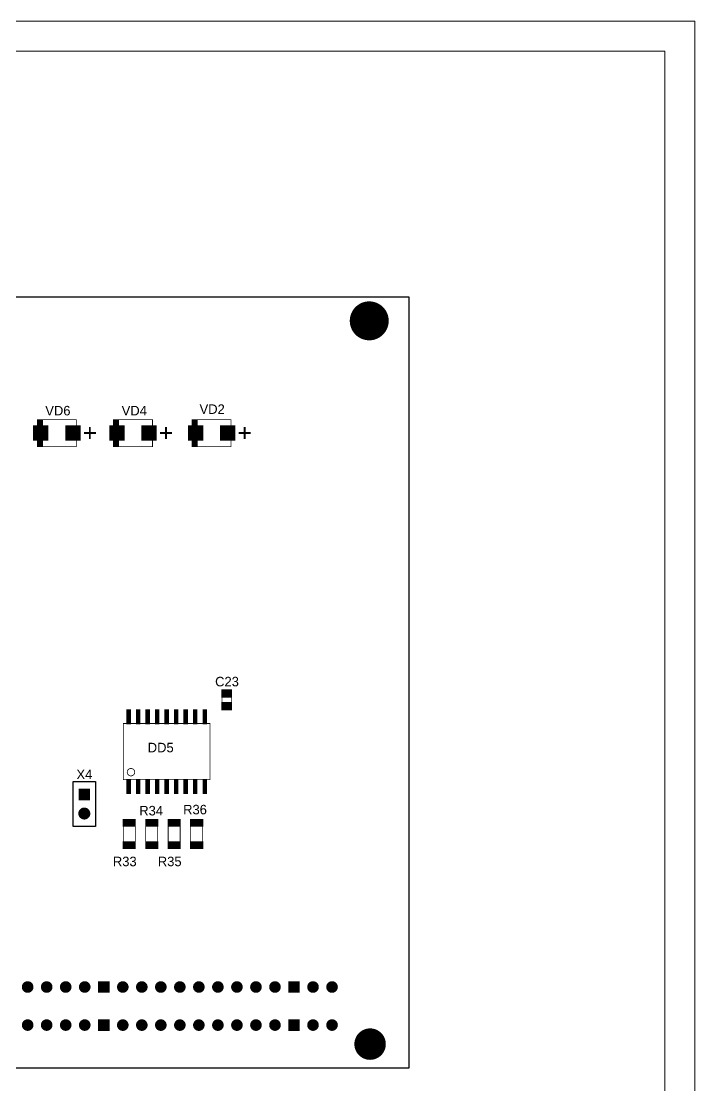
# Model space of a CAD drawing. Extents: x 25 to 880, y 8 to 306.
# Drawn here: x 767.6 to 880, y 128.4 to 306 of the extents above; entities that cross this region are included whole.
import ezdxf
from ezdxf.enums import TextEntityAlignment as Align

# ---------------------------------------------------------------- set-up
doc = ezdxf.new("R2010")
doc.units = 0
doc.header["$MEASUREMENT"] = 0
for name, color, linetype in [('BOARD', 7, 'Continuous'), ('BOT', 7, 'Continuous'), ('BOT_ASY', 7, 'Continuous')]:
    doc.layers.add(name, color=color, linetype=linetype)
doc.layers.add('РАМКА', color=7, linetype='Continuous', lineweight=0)

msp = doc.modelspace()

# ---------------------------------------------------------------- linework, layer by layer
at = {"layer": 'BOARD'}
msp.add_lwpolyline([(541.2, 131.4125), (832.3475, 131.4125), (832.3475, 260), (541.2, 260)], close=True, dxfattribs=at)
at = {"layer": 'BOT', "const_width": 0.25}
for points in [[(822.555, 256.0312, -1), (828.805, 256.0312, -1)], [(777.2512, 173.8437, -1), (779.0012, 173.8437, -1)], [(767.8262, 144.9062, -1), (769.5137, 144.9062, -1)], [(771.0012, 144.9062, -1), (772.6887, 144.9062, -1)], [(774.1762, 144.9062, -1), (775.8637, 144.9062, -1)], [(777.3512, 144.9062, -1), (779.0387, 144.9062, -1)], [(783.7012, 144.9062, -1), (785.3887, 144.9062, -1)], [(786.8762, 144.9062, -1), (788.5637, 144.9062, -1)], [(790.0512, 144.9062, -1), (791.7387, 144.9062, -1)], [(793.2262, 144.9062, -1), (794.9137, 144.9062, -1)], [(796.4012, 144.9062, -1), (798.0887, 144.9062, -1)], [(799.5762, 144.9062, -1), (801.2637, 144.9062, -1)], [(802.7512, 144.9062, -1), (804.4387, 144.9062, -1)], [(805.9262, 144.9062, -1), (807.6137, 144.9062, -1)], [(809.1012, 144.9062, -1), (810.7887, 144.9062, -1)], [(815.4512, 144.9062, -1), (817.1387, 144.9062, -1)], [(818.6262, 144.9062, -1), (820.3137, 144.9062, -1)], [(767.8262, 138.5562, -1), (769.5137, 138.5562, -1)], [(771.0012, 138.5562, -1), (772.6887, 138.5562, -1)], [(774.1762, 138.5562, -1), (775.8637, 138.5562, -1)], [(777.3512, 138.5562, -1), (779.0387, 138.5562, -1)], [(783.7012, 138.5562, -1), (785.3887, 138.5562, -1)], [(786.8762, 138.5562, -1), (788.5637, 138.5562, -1)], [(790.0512, 138.5562, -1), (791.7387, 138.5562, -1)], [(793.2262, 138.5562, -1), (794.9137, 138.5562, -1)], [(796.4012, 138.5562, -1), (798.0887, 138.5562, -1)], [(799.5762, 138.5562, -1), (801.2637, 138.5562, -1)], [(802.7512, 138.5562, -1), (804.4387, 138.5562, -1)], [(805.9262, 138.5562, -1), (807.6137, 138.5562, -1)], [(809.1012, 138.5562, -1), (810.7887, 138.5562, -1)], [(815.4512, 138.5562, -1), (817.1387, 138.5562, -1)], [(818.6262, 138.5562, -1), (820.3137, 138.5562, -1)], [(823.32, 135.3812, -1), (828.32, 135.3812, -1)]]:
    msp.add_lwpolyline(points, format="xyb", close=True, dxfattribs=at)
for points in [[(825.3762, 252.9212), (825.3762, 259.1413)], [(825.6262, 252.9075), (825.6262, 259.155)], [(825.8762, 252.9125), (825.8762, 259.15)], [(826.1262, 252.9387), (826.1262, 259.1237)], [(822.8762, 254.6512), (822.8762, 257.4112)], [(823.1262, 254.2312), (823.1262, 257.8312)], [(823.3762, 253.92), (823.3762, 258.1425)], [(823.6262, 253.6762), (823.6262, 258.3862)], [(823.8762, 253.48), (823.8762, 258.5825)], [(824.1262, 253.32), (824.1262, 258.7425)], [(824.3762, 253.1912), (824.3762, 258.8712)], [(824.6262, 253.09), (824.6262, 258.9725)], [(824.8762, 253.0125), (824.8762, 259.05)], [(825.1262, 252.9562), (825.1262, 259.1062)], [(826.3762, 252.985), (826.3762, 259.0775)], [(826.6262, 253.0537), (826.6262, 259.0087)], [(826.8762, 253.145), (826.8762, 258.9175)], [(827.1262, 253.2612), (827.1262, 258.8013)], [(827.3762, 253.4075), (827.3762, 258.655)], [(827.6262, 253.5875), (827.6262, 258.475)], [(827.8762, 253.8087), (827.8762, 258.2538)], [(828.1262, 254.0875), (828.1262, 257.975)], [(828.3762, 254.4525), (828.3762, 257.61)], [(822.6262, 255.3688), (822.6262, 256.6937)], [(828.6262, 254.99), (828.6262, 257.0725)], [(769.8762, 236.15), (769.8762, 238.4625)], [(770.1262, 236.15), (770.1262, 238.4625)], [(770.3762, 236.15), (770.3762, 238.4625)], [(770.6262, 236.15), (770.6262, 238.4625)], [(770.8762, 236.15), (770.8762, 238.4625)], [(771.1262, 236.15), (771.1262, 238.4625)], [(771.3762, 236.15), (771.3762, 238.4625)], [(771.6262, 236.15), (771.6262, 238.4625)], [(771.8762, 236.15), (771.8762, 238.4625)], [(775.1262, 236.15), (775.1262, 238.4625)], [(775.3762, 236.15), (775.3762, 238.4625)], [(775.6262, 236.15), (775.6262, 238.4625)], [(775.8762, 236.15), (775.8762, 238.4625)], [(776.1262, 236.15), (776.1262, 238.4625)], [(776.3762, 236.15), (776.3762, 238.4625)], [(776.6262, 236.15), (776.6262, 238.4625)], [(776.8762, 236.15), (776.8762, 238.4625)], [(777.1262, 236.15), (777.1262, 238.4625)], [(777.3762, 236.15), (777.3762, 238.4625)], [(782.6262, 236.15), (782.6262, 238.4625)], [(782.8762, 236.15), (782.8762, 238.4625)], [(783.1262, 236.15), (783.1262, 238.4625)], [(783.3762, 236.15), (783.3762, 238.4625)], [(783.6262, 236.15), (783.6262, 238.4625)], [(783.8762, 236.15), (783.8762, 238.4625)], [(784.1262, 236.15), (784.1262, 238.4625)], [(784.3762, 236.15), (784.3762, 238.4625)], [(784.6262, 236.15), (784.6262, 238.4625)], [(787.8762, 236.15), (787.8762, 238.4625)], [(788.1262, 236.15), (788.1262, 238.4625)], [(788.3762, 236.15), (788.3762, 238.4625)], [(788.6262, 236.15), (788.6262, 238.4625)], [(788.8762, 236.15), (788.8762, 238.4625)], [(789.1262, 236.15), (789.1262, 238.4625)], [(789.3762, 236.15), (789.3762, 238.4625)], [(789.6262, 236.15), (789.6262, 238.4625)], [(789.8762, 236.15), (789.8762, 238.4625)], [(795.6262, 236.15), (795.6262, 238.4625)], [(795.8762, 236.15), (795.8762, 238.4625)], [(796.1262, 236.15), (796.1262, 238.4625)], [(796.3762, 236.15), (796.3762, 238.4625)], [(796.6262, 236.15), (796.6262, 238.4625)], [(796.8762, 236.15), (796.8762, 238.4625)], [(797.1262, 236.15), (797.1262, 238.4625)], [(797.3762, 236.15), (797.3762, 238.4625)], [(797.6262, 236.15), (797.6262, 238.4625)], [(801.1262, 236.15), (801.1262, 238.4625)], [(801.3762, 236.15), (801.3762, 238.4625)], [(801.6262, 236.15), (801.6262, 238.4625)], [(801.8762, 236.15), (801.8762, 238.4625)], [(802.1262, 236.15), (802.1262, 238.4625)], [(802.3762, 236.15), (802.3762, 238.4625)], [(802.6262, 236.15), (802.6262, 238.4625)], [(802.8762, 236.15), (802.8762, 238.4625)], [(803.1262, 236.15), (803.1262, 238.4625)], [(801.1262, 193.3063), (801.1262, 194.4313)], [(801.3762, 193.3063), (801.3762, 194.4313)], [(801.6262, 193.3063), (801.6262, 194.4313)], [(801.8762, 193.3063), (801.8762, 194.4313)], [(802.1262, 193.3063), (802.1262, 194.4313)], [(802.3762, 193.3063), (802.3762, 194.4313)], [(802.6262, 193.3063), (802.6262, 194.4313)], [(801.1262, 191.1813), (801.1262, 192.3062)], [(801.3762, 191.1813), (801.3762, 192.3062)], [(801.6262, 191.1813), (801.6262, 192.3062)], [(801.8762, 191.1813), (801.8762, 192.3062)], [(802.1262, 191.1813), (802.1262, 192.3062)], [(802.3762, 191.1813), (802.3762, 192.3062)], [(802.6262, 191.1813), (802.6262, 192.3062)], [(785.3762, 188.8687), (785.3762, 191.1188)], [(785.6262, 188.8687), (785.6262, 191.1188)], [(786.8762, 188.8687), (786.8762, 191.1188)], [(787.1262, 188.8687), (787.1262, 191.1188)], [(788.6262, 188.8687), (788.6262, 191.1188)], [(788.8762, 188.8687), (788.8762, 191.1188)], [(790.1262, 188.8687), (790.1262, 191.1188)], [(790.3762, 188.8687), (790.3762, 191.1188)], [(791.6262, 188.8687), (791.6262, 191.1188)], [(791.8762, 188.8687), (791.8762, 191.1188)], [(792.1262, 188.8687), (792.1262, 191.1188)], [(793.3762, 188.8687), (793.3762, 191.1188)], [(793.6262, 188.8687), (793.6262, 191.1188)], [(794.8762, 188.8687), (794.8762, 191.1188)], [(795.1262, 188.8687), (795.1262, 191.1188)], [(796.6262, 188.8687), (796.6262, 191.1188)], [(796.8762, 188.8687), (796.8762, 191.1188)], [(798.1262, 188.8687), (798.1262, 191.1188)], [(798.3762, 188.8687), (798.3762, 191.1188)], [(785.3762, 177.2438), (785.3762, 179.4937)], [(785.6262, 177.2438), (785.6262, 179.4937)], [(786.8762, 177.2438), (786.8762, 179.4937)], [(787.1262, 177.2438), (787.1262, 179.4937)], [(788.6262, 177.2438), (788.6262, 179.4937)], [(788.8762, 177.2438), (788.8762, 179.4937)], [(790.1262, 177.2438), (790.1262, 179.4937)], [(790.3762, 177.2438), (790.3762, 179.4937)], [(791.6262, 177.2438), (791.6262, 179.4937)], [(791.8762, 177.2438), (791.8762, 179.4937)], [(792.1262, 177.2438), (792.1262, 179.4937)], [(793.3762, 177.2438), (793.3762, 179.4937)], [(793.6262, 177.2438), (793.6262, 179.4937)], [(794.8762, 177.2438), (794.8762, 179.4937)], [(795.1262, 177.2438), (795.1262, 179.4937)], [(796.6262, 177.2438), (796.6262, 179.4937)], [(796.8762, 177.2438), (796.8762, 179.4937)], [(798.1262, 177.2438), (798.1262, 179.4937)], [(798.3762, 177.2438), (798.3762, 179.4937)], [(777.3762, 176.175), (777.3762, 177.8625)], [(777.6262, 176.175), (777.6262, 177.8625)], [(777.8762, 176.175), (777.8762, 177.8625)], [(778.1262, 176.175), (778.1262, 177.8625)], [(778.3762, 176.175), (778.3762, 177.8625)], [(778.6262, 176.175), (778.6262, 177.8625)], [(778.8762, 176.175), (778.8762, 177.8625)], [(777.3762, 173.3938), (777.3762, 174.2937)], [(777.6262, 173.1262), (777.6262, 174.5612)], [(777.8762, 173.0062), (777.8762, 174.6813)], [(778.1262, 172.9687), (778.1262, 174.7187)], [(778.3762, 173.0062), (778.3762, 174.6813)], [(778.6262, 173.1262), (778.6262, 174.5612)], [(778.8762, 173.3938), (778.8762, 174.2937)], [(784.8762, 171.8063), (784.8762, 172.8063)], [(785.1262, 171.8063), (785.1262, 172.8063)], [(785.3762, 171.8063), (785.3762, 172.8063)], [(785.6262, 171.8063), (785.6262, 172.8063)], [(785.8762, 171.8063), (785.8762, 172.8063)], [(786.1262, 171.8063), (786.1262, 172.8063)], [(786.3762, 171.8063), (786.3762, 172.8063)], [(788.6262, 171.8063), (788.6262, 172.8063)], [(788.8762, 171.8063), (788.8762, 172.8063)], [(789.1262, 171.8063), (789.1262, 172.8063)], [(789.3762, 171.8063), (789.3762, 172.8063)], [(789.6262, 171.8063), (789.6262, 172.8063)], [(789.8762, 171.8063), (789.8762, 172.8063)], [(790.1262, 171.8063), (790.1262, 172.8063)], [(792.3762, 171.8063), (792.3762, 172.8063)], [(792.6262, 171.8063), (792.6262, 172.8063)], [(792.8762, 171.8063), (792.8762, 172.8063)], [(793.1262, 171.8063), (793.1262, 172.8063)], [(793.3762, 171.8063), (793.3762, 172.8063)], [(793.6262, 171.8063), (793.6262, 172.8063)], [(793.8762, 171.8063), (793.8762, 172.8063)], [(796.1262, 171.8063), (796.1262, 172.8063)], [(796.3762, 171.8063), (796.3762, 172.8063)], [(796.6262, 171.8063), (796.6262, 172.8063)], [(796.8762, 171.8063), (796.8762, 172.8063)], [(797.1262, 171.8063), (797.1262, 172.8063)], [(797.3762, 171.8063), (797.3762, 172.8063)], [(797.6262, 171.8063), (797.6262, 172.8063)], [(784.8762, 168.0563), (784.8762, 169.0563)], [(785.1262, 168.0563), (785.1262, 169.0563)], [(785.3762, 168.0563), (785.3762, 169.0563)], [(785.6262, 168.0563), (785.6262, 169.0563)], [(785.8762, 168.0563), (785.8762, 169.0563)], [(786.1262, 168.0563), (786.1262, 169.0563)], [(786.3762, 168.0563), (786.3762, 169.0563)], [(788.6262, 168.0563), (788.6262, 169.0563)], [(788.8762, 168.0563), (788.8762, 169.0563)], [(789.1262, 168.0563), (789.1262, 169.0563)], [(789.3762, 168.0563), (789.3762, 169.0563)], [(789.6262, 168.0563), (789.6262, 169.0563)], [(789.8762, 168.0563), (789.8762, 169.0563)], [(790.1262, 168.0563), (790.1262, 169.0563)], [(792.3762, 168.0563), (792.3762, 169.0563)], [(792.6262, 168.0563), (792.6262, 169.0563)], [(792.8762, 168.0563), (792.8762, 169.0563)], [(793.1262, 168.0563), (793.1262, 169.0563)], [(793.3762, 168.0563), (793.3762, 169.0563)], [(793.6262, 168.0563), (793.6262, 169.0563)], [(793.8762, 168.0563), (793.8762, 169.0563)], [(796.1262, 168.0563), (796.1262, 169.0563)], [(796.3762, 168.0563), (796.3762, 169.0563)], [(796.6262, 168.0563), (796.6262, 169.0563)], [(796.8762, 168.0563), (796.8762, 169.0563)], [(797.1262, 168.0563), (797.1262, 169.0563)], [(797.3762, 168.0563), (797.3762, 169.0563)], [(797.6262, 168.0563), (797.6262, 169.0563)], [(768.1262, 144.2612), (768.1262, 145.5512)], [(768.3762, 144.1162), (768.3762, 145.6962)], [(768.6262, 144.0637), (768.6262, 145.7488)], [(768.8762, 144.0887), (768.8762, 145.7237)], [(769.1262, 144.1975), (769.1262, 145.615)], [(771.3762, 144.205), (771.3762, 145.6075)], [(771.6262, 144.0925), (771.6262, 145.72)], [(771.8762, 144.0637), (771.8762, 145.7488)], [(772.1262, 144.1112), (772.1262, 145.7012)], [(772.3762, 144.2512), (772.3762, 145.5612)], [(774.6262, 144.1612), (774.6262, 145.6512)], [(774.8762, 144.075), (774.8762, 145.7375)], [(775.1262, 144.07), (775.1262, 145.7425)], [(775.3762, 144.1425), (775.3762, 145.67)], [(775.6262, 144.32), (775.6262, 145.4925)], [(777.6262, 144.2837), (777.6262, 145.5287)], [(777.8762, 144.1262), (777.8762, 145.6862)], [(778.1262, 144.0662), (778.1262, 145.7462)], [(778.3762, 144.0825), (778.3762, 145.73)], [(778.6262, 144.1812), (778.6262, 145.6312)], [(780.6262, 144.0625), (780.6262, 145.75)], [(780.8762, 144.0625), (780.8762, 145.75)], [(781.1262, 144.0625), (781.1262, 145.75)], [(781.3762, 144.0625), (781.3762, 145.75)], [(781.6262, 144.0625), (781.6262, 145.75)], [(781.8762, 144.0625), (781.8762, 145.75)], [(782.1262, 144.0625), (782.1262, 145.75)], [(784.1262, 144.1738), (784.1262, 145.6387)], [(784.3762, 144.08), (784.3762, 145.7325)], [(784.6262, 144.0675), (784.6262, 145.745)], [(784.8762, 144.1312), (784.8762, 145.6812)], [(785.1262, 144.295), (785.1262, 145.5175)], [(787.1262, 144.3075), (787.1262, 145.505)], [(787.3762, 144.1362), (787.3762, 145.6763)], [(787.6262, 144.0687), (787.6262, 145.7437)], [(787.8762, 144.0775), (787.8762, 145.735)], [(788.1262, 144.1675), (788.1262, 145.645)], [(790.3762, 144.2412), (790.3762, 145.5712)], [(790.6262, 144.1075), (790.6262, 145.705)], [(790.8762, 144.0637), (790.8762, 145.7488)], [(791.1262, 144.095), (791.1262, 145.7175)], [(791.3762, 144.2137), (791.3762, 145.5987)], [(793.6262, 144.1887), (793.6262, 145.6237)], [(793.8762, 144.0862), (793.8762, 145.7262)], [(794.1262, 144.065), (794.1262, 145.7475)], [(794.3762, 144.1212), (794.3762, 145.6912)], [(794.6262, 144.2725), (794.6262, 145.54)], [(796.6262, 144.3337), (796.6262, 145.4787)], [(796.8762, 144.1475), (796.8762, 145.665)], [(797.1262, 144.0712), (797.1262, 145.7412)], [(797.3762, 144.0737), (797.3762, 145.7387)], [(797.6262, 144.1537), (797.6262, 145.6587)], [(799.8762, 144.2612), (799.8762, 145.5512)], [(800.1262, 144.1162), (800.1262, 145.6962)], [(800.3762, 144.0637), (800.3762, 145.7488)], [(800.6262, 144.0887), (800.6262, 145.7237)], [(800.8762, 144.1975), (800.8762, 145.615)], [(803.1262, 144.205), (803.1262, 145.6075)], [(803.3762, 144.0925), (803.3762, 145.72)], [(803.6262, 144.0637), (803.6262, 145.7488)], [(803.8762, 144.1112), (803.8762, 145.7012)], [(804.1262, 144.2512), (804.1262, 145.5612)], [(806.3762, 144.1612), (806.3762, 145.6512)], [(806.6262, 144.075), (806.6262, 145.7375)], [(806.8762, 144.07), (806.8762, 145.7425)], [(807.1262, 144.1425), (807.1262, 145.67)], [(807.3762, 144.32), (807.3762, 145.4925)], [(809.3762, 144.2837), (809.3762, 145.5287)], [(809.6262, 144.1262), (809.6262, 145.6862)], [(809.8762, 144.0662), (809.8762, 145.7462)], [(810.1262, 144.0825), (810.1262, 145.73)], [(810.3762, 144.1812), (810.3762, 145.6312)], [(812.3762, 144.0625), (812.3762, 145.75)], [(812.6262, 144.0625), (812.6262, 145.75)], [(812.8762, 144.0625), (812.8762, 145.75)], [(813.1262, 144.0625), (813.1262, 145.75)], [(813.3762, 144.0625), (813.3762, 145.75)], [(813.6262, 144.0625), (813.6262, 145.75)], [(813.8762, 144.0625), (813.8762, 145.75)], [(815.8762, 144.1738), (815.8762, 145.6387)], [(816.1262, 144.08), (816.1262, 145.7325)], [(816.3762, 144.0675), (816.3762, 145.745)], [(816.6262, 144.1312), (816.6262, 145.6812)], [(816.8762, 144.295), (816.8762, 145.5175)], [(818.8762, 144.3075), (818.8762, 145.505)], [(819.1262, 144.1362), (819.1262, 145.6763)], [(819.3762, 144.0687), (819.3762, 145.7437)], [(819.6262, 144.0775), (819.6262, 145.735)], [(819.8762, 144.1675), (819.8762, 145.645)], [(767.8762, 144.6212), (767.8762, 145.1912)], [(769.3762, 144.445), (769.3762, 145.3675)], [(771.1262, 144.465), (771.1262, 145.3475)], [(772.6262, 144.5887), (772.6262, 145.2237)], [(774.3762, 144.3612), (774.3762, 145.4512)], [(777.3762, 144.7025), (777.3762, 145.11)], [(778.8762, 144.4087), (778.8762, 145.4037)], [(783.8762, 144.3925), (783.8762, 145.42)], [(785.3762, 144.7625), (785.3762, 145.05)], [(788.3762, 144.3762), (788.3762, 145.4363)], [(790.1262, 144.5588), (790.1262, 145.2537)], [(791.6262, 144.4863), (791.6262, 145.3262)], [(793.3762, 144.4263), (793.3762, 145.3862)], [(794.8762, 144.6587), (794.8762, 145.1537)], [(797.8762, 144.3475), (797.8762, 145.465)], [(799.6262, 144.6212), (799.6262, 145.1912)], [(801.1262, 144.445), (801.1262, 145.3675)], [(802.8762, 144.465), (802.8762, 145.3475)], [(804.3762, 144.5887), (804.3762, 145.2237)], [(806.1262, 144.3612), (806.1262, 145.4512)], [(809.1262, 144.7025), (809.1262, 145.11)], [(810.6262, 144.4087), (810.6262, 145.4037)], [(815.6262, 144.3925), (815.6262, 145.42)], [(817.1262, 144.7625), (817.1262, 145.05)], [(820.1262, 144.3762), (820.1262, 145.4363)], [(767.8762, 138.2712), (767.8762, 138.8412)], [(768.1262, 137.9112), (768.1262, 139.2012)], [(768.3762, 137.7662), (768.3762, 139.3462)], [(768.6262, 137.7137), (768.6262, 139.3987)], [(768.8762, 137.7387), (768.8762, 139.3737)], [(769.1262, 137.8475), (769.1262, 139.265)], [(769.3762, 138.095), (769.3762, 139.0175)], [(771.1262, 138.115), (771.1262, 138.9975)], [(771.3762, 137.855), (771.3762, 139.2575)], [(771.6262, 137.7425), (771.6262, 139.37)], [(771.8762, 137.7137), (771.8762, 139.3987)], [(772.1262, 137.7612), (772.1262, 139.3512)], [(772.3762, 137.9013), (772.3762, 139.2112)], [(772.6262, 138.2387), (772.6262, 138.8738)], [(774.3762, 138.0112), (774.3762, 139.1012)], [(774.6262, 137.8112), (774.6262, 139.3012)], [(774.8762, 137.725), (774.8762, 139.3875)], [(775.1262, 137.72), (775.1262, 139.3925)], [(775.3762, 137.7925), (775.3762, 139.32)], [(775.6262, 137.97), (775.6262, 139.1425)], [(777.3762, 138.3525), (777.3762, 138.76)], [(777.6262, 137.9337), (777.6262, 139.1787)], [(777.8762, 137.7762), (777.8762, 139.3362)], [(778.1262, 137.7162), (778.1262, 139.3962)], [(778.3762, 137.7325), (778.3762, 139.38)], [(778.6262, 137.8312), (778.6262, 139.2812)], [(778.8762, 138.0587), (778.8762, 139.0537)], [(780.6262, 137.7125), (780.6262, 139.4)], [(780.8762, 137.7125), (780.8762, 139.4)], [(781.1262, 137.7125), (781.1262, 139.4)], [(781.3762, 137.7125), (781.3762, 139.4)], [(781.6262, 137.7125), (781.6262, 139.4)], [(781.8762, 137.7125), (781.8762, 139.4)], [(782.1262, 137.7125), (782.1262, 139.4)], [(783.8762, 138.0425), (783.8762, 139.07)], [(784.1262, 137.8237), (784.1262, 139.2887)], [(784.3762, 137.73), (784.3762, 139.3825)], [(784.6262, 137.7175), (784.6262, 139.395)], [(784.8762, 137.7812), (784.8762, 139.3313)], [(785.1262, 137.945), (785.1262, 139.1675)], [(785.3762, 138.4125), (785.3762, 138.7)], [(787.1262, 137.9575), (787.1262, 139.155)], [(787.3762, 137.7862), (787.3762, 139.3262)], [(787.6262, 137.7187), (787.6262, 139.3937)], [(787.8762, 137.7275), (787.8762, 139.385)], [(788.1262, 137.8175), (788.1262, 139.295)], [(788.3762, 138.0262), (788.3762, 139.0862)], [(790.1262, 138.2087), (790.1262, 138.9037)], [(790.3762, 137.8912), (790.3762, 139.2212)], [(790.6262, 137.7575), (790.6262, 139.355)], [(790.8762, 137.7137), (790.8762, 139.3987)], [(791.1262, 137.745), (791.1262, 139.3675)], [(791.3762, 137.8638), (791.3762, 139.2487)], [(791.6262, 138.1362), (791.6262, 138.9762)], [(793.3762, 138.0762), (793.3762, 139.0362)], [(793.6262, 137.8387), (793.6262, 139.2737)], [(793.8762, 137.7362), (793.8762, 139.3762)], [(794.1262, 137.715), (794.1262, 139.3975)], [(794.3762, 137.7712), (794.3762, 139.3412)], [(794.6262, 137.9225), (794.6262, 139.19)], [(794.8762, 138.3088), (794.8762, 138.8037)], [(796.6262, 137.9837), (796.6262, 139.1287)], [(796.8762, 137.7975), (796.8762, 139.315)], [(797.1262, 137.7212), (797.1262, 139.3913)], [(797.3762, 137.7237), (797.3762, 139.3887)], [(797.6262, 137.8037), (797.6262, 139.3087)], [(797.8762, 137.9975), (797.8762, 139.115)], [(799.6262, 138.2712), (799.6262, 138.8412)], [(799.8762, 137.9112), (799.8762, 139.2012)], [(800.1262, 137.7662), (800.1262, 139.3462)], [(800.3762, 137.7137), (800.3762, 139.3987)], [(800.6262, 137.7387), (800.6262, 139.3737)], [(800.8762, 137.8475), (800.8762, 139.265)], [(801.1262, 138.095), (801.1262, 139.0175)], [(802.8762, 138.115), (802.8762, 138.9975)], [(803.1262, 137.855), (803.1262, 139.2575)], [(803.3762, 137.7425), (803.3762, 139.37)], [(803.6262, 137.7137), (803.6262, 139.3987)], [(803.8762, 137.7612), (803.8762, 139.3512)], [(804.1262, 137.9013), (804.1262, 139.2112)], [(804.3762, 138.2387), (804.3762, 138.8738)], [(806.1262, 138.0112), (806.1262, 139.1012)], [(806.3762, 137.8112), (806.3762, 139.3012)], [(806.6262, 137.725), (806.6262, 139.3875)], [(806.8762, 137.72), (806.8762, 139.3925)], [(807.1262, 137.7925), (807.1262, 139.32)], [(807.3762, 137.97), (807.3762, 139.1425)], [(809.1262, 138.3525), (809.1262, 138.76)], [(809.3762, 137.9337), (809.3762, 139.1787)], [(809.6262, 137.7762), (809.6262, 139.3362)], [(809.8762, 137.7162), (809.8762, 139.3962)], [(810.1262, 137.7325), (810.1262, 139.38)], [(810.3762, 137.8312), (810.3762, 139.2812)], [(810.6262, 138.0587), (810.6262, 139.0537)], [(812.3762, 137.7125), (812.3762, 139.4)], [(812.6262, 137.7125), (812.6262, 139.4)], [(812.8762, 137.7125), (812.8762, 139.4)], [(813.1262, 137.7125), (813.1262, 139.4)], [(813.3762, 137.7125), (813.3762, 139.4)], [(813.6262, 137.7125), (813.6262, 139.4)], [(813.8762, 137.7125), (813.8762, 139.4)], [(815.6262, 138.0425), (815.6262, 139.07)], [(815.8762, 137.8237), (815.8762, 139.2887)], [(816.1262, 137.73), (816.1262, 139.3825)], [(816.3762, 137.7175), (816.3762, 139.395)], [(816.6262, 137.7812), (816.6262, 139.3313)], [(816.8762, 137.945), (816.8762, 139.1675)], [(817.1262, 138.4125), (817.1262, 138.7)], [(818.8762, 137.9575), (818.8762, 139.155)], [(819.1262, 137.7862), (819.1262, 139.3262)], [(819.3762, 137.7187), (819.3762, 139.3937)], [(819.6262, 137.7275), (819.6262, 139.385)], [(819.8762, 137.8175), (819.8762, 139.295)], [(820.1262, 138.0262), (820.1262, 139.0862)], [(823.8762, 133.81), (823.8762, 136.9525)], [(824.1262, 133.5425), (824.1262, 137.22)], [(824.3762, 133.3412), (824.3762, 137.4212)], [(824.6262, 133.185), (824.6262, 137.5775)], [(824.8762, 133.0662), (824.8762, 137.6962)], [(825.1262, 132.98), (825.1262, 137.7825)], [(825.3762, 132.9212), (825.3762, 137.8412)], [(825.6262, 132.89), (825.6262, 137.8725)], [(825.8762, 132.8825), (825.8762, 137.88)], [(826.1262, 132.9013), (826.1262, 137.8612)], [(826.3762, 132.945), (826.3762, 137.8175)], [(826.6262, 133.015), (826.6262, 137.7475)], [(826.8762, 133.1162), (826.8762, 137.6462)], [(827.1262, 133.25), (827.1262, 137.5125)], [(827.3762, 133.425), (827.3762, 137.3375)], [(827.6262, 133.6537), (827.6262, 137.1087)], [(827.8762, 133.96), (827.8762, 136.8025)], [(823.3762, 134.855), (823.3762, 135.9075)], [(823.6262, 134.1825), (823.6262, 136.58)], [(828.1262, 134.4175), (828.1262, 136.345)]]:
    msp.add_lwpolyline(points, dxfattribs=at)
for points in [[(769.7075, 236.15), (772.02, 236.15), (772.02, 238.4625), (769.7075, 238.4625)], [(775.0825, 236.15), (777.395, 236.15), (777.395, 238.4625), (775.0825, 238.4625)], [(782.4075, 236.15), (784.72, 236.15), (784.72, 238.4625), (782.4075, 238.4625)], [(787.7825, 236.15), (790.095, 236.15), (790.095, 238.4625), (787.7825, 238.4625)], [(795.5325, 236.15), (797.845, 236.15), (797.845, 238.4625), (795.5325, 238.4625)], [(800.9075, 236.15), (803.22, 236.15), (803.22, 238.4625), (800.9075, 238.4625)], [(801.1262, 193.3063), (802.6262, 193.3063), (802.6262, 194.4313), (801.1262, 194.4313)], [(801.1262, 191.1813), (802.6262, 191.1813), (802.6262, 192.3062), (801.1262, 192.3062)], [(785.2762, 188.8687), (785.7762, 188.8687), (785.7762, 191.1188), (785.2762, 191.1188)], [(786.8637, 188.8687), (787.3637, 188.8687), (787.3637, 191.1188), (786.8637, 191.1188)], [(788.4512, 188.8687), (788.9512, 188.8687), (788.9512, 191.1188), (788.4512, 191.1188)], [(790.0387, 188.8687), (790.5387, 188.8687), (790.5387, 191.1188), (790.0387, 191.1188)], [(791.6262, 188.8687), (792.1262, 188.8687), (792.1262, 191.1188), (791.6262, 191.1188)], [(793.2137, 188.8687), (793.7137, 188.8687), (793.7137, 191.1188), (793.2137, 191.1188)], [(794.8012, 188.8687), (795.3012, 188.8687), (795.3012, 191.1188), (794.8012, 191.1188)], [(796.3887, 188.8687), (796.8887, 188.8687), (796.8887, 191.1188), (796.3887, 191.1188)], [(797.9762, 188.8687), (798.4762, 188.8687), (798.4762, 191.1188), (797.9762, 191.1188)], [(785.2762, 177.2438), (785.7762, 177.2438), (785.7762, 179.4937), (785.2762, 179.4937)], [(786.8637, 177.2438), (787.3637, 177.2438), (787.3637, 179.4937), (786.8637, 179.4937)], [(788.4512, 177.2438), (788.9512, 177.2438), (788.9512, 179.4937), (788.4512, 179.4937)], [(790.0387, 177.2438), (790.5387, 177.2438), (790.5387, 179.4937), (790.0387, 179.4937)], [(791.6262, 177.2438), (792.1262, 177.2438), (792.1262, 179.4937), (791.6262, 179.4937)], [(793.2137, 177.2438), (793.7137, 177.2438), (793.7137, 179.4937), (793.2137, 179.4937)], [(794.8012, 177.2438), (795.3012, 177.2438), (795.3012, 179.4937), (794.8012, 179.4937)], [(796.3887, 177.2438), (796.8887, 177.2438), (796.8887, 179.4937), (796.3887, 179.4937)], [(797.9762, 177.2438), (798.4762, 177.2438), (798.4762, 179.4937), (797.9762, 179.4937)], [(777.2825, 176.175), (778.97, 176.175), (778.97, 177.8625), (777.2825, 177.8625)], [(784.6575, 171.8063), (786.595, 171.8063), (786.595, 172.8063), (784.6575, 172.8063)], [(788.4075, 171.8063), (790.345, 171.8063), (790.345, 172.8063), (788.4075, 172.8063)], [(792.1575, 171.8063), (794.095, 171.8063), (794.095, 172.8063), (792.1575, 172.8063)], [(795.9075, 171.8063), (797.845, 171.8063), (797.845, 172.8063), (795.9075, 172.8063)], [(784.6575, 168.0563), (786.595, 168.0563), (786.595, 169.0563), (784.6575, 169.0563)], [(788.4075, 168.0563), (790.345, 168.0563), (790.345, 169.0563), (788.4075, 169.0563)], [(792.1575, 168.0563), (794.095, 168.0563), (794.095, 169.0563), (792.1575, 169.0563)], [(795.9075, 168.0563), (797.845, 168.0563), (797.845, 169.0563), (795.9075, 169.0563)], [(780.5262, 144.0625), (782.2137, 144.0625), (782.2137, 145.75), (780.5262, 145.75)], [(812.2762, 144.0625), (813.9637, 144.0625), (813.9637, 145.75), (812.2762, 145.75)], [(780.5262, 137.7125), (782.2137, 137.7125), (782.2137, 139.4), (780.5262, 139.4)], [(812.2762, 137.7125), (813.9637, 137.7125), (813.9637, 139.4), (812.2762, 139.4)]]:
    msp.add_lwpolyline(points, close=True, dxfattribs=at)
at = {"layer": 'BOT_ASY'}
for points, const_width in [([(770.3012, 235.0537), (770.3012, 239.5588), (776.8012, 239.5588), (776.8012, 235.0537), (770.3012, 235.0537)], 0.125), ([(770.4262, 235.0537), (770.4262, 239.5588)], 0.125), ([(770.5512, 235.0537), (770.5512, 239.5588)], 0.125), ([(770.6762, 235.0537), (770.6762, 239.5588)], 0.125), ([(770.8012, 235.0537), (770.8012, 239.5588)], 0.125), ([(770.9262, 235.0537), (770.9262, 239.5588)], 0.125), ([(771.0512, 235.0537), (771.0512, 239.5588)], 0.125), ([(771.1762, 235.0537), (771.1762, 239.5588)], 0.125), ([(779.0512, 238.3063), (779.0512, 236.3063)], 0.3125), ([(783.0012, 235.0537), (783.0012, 239.5588), (789.5012, 239.5588), (789.5012, 235.0537), (783.0012, 235.0537)], 0.125), ([(783.1262, 235.0537), (783.1262, 239.5588)], 0.125), ([(783.2512, 235.0537), (783.2512, 239.5588)], 0.125), ([(783.3762, 235.0537), (783.3762, 239.5588)], 0.125), ([(783.5012, 235.0537), (783.5012, 239.5588)], 0.125), ([(783.6262, 235.0537), (783.6262, 239.5588)], 0.125), ([(783.7512, 235.0537), (783.7512, 239.5588)], 0.125), ([(783.8762, 235.0537), (783.8762, 239.5588)], 0.125), ([(791.7512, 238.3063), (791.7512, 236.3063)], 0.3125), ([(796.1262, 235.0537), (796.1262, 239.5588), (802.6262, 239.5588), (802.6262, 235.0537), (796.1262, 235.0537)], 0.125), ([(796.2512, 235.0537), (796.2512, 239.5588)], 0.125), ([(796.3762, 235.0537), (796.3762, 239.5588)], 0.125), ([(796.5012, 235.0537), (796.5012, 239.5588)], 0.125), ([(796.6262, 235.0537), (796.6262, 239.5588)], 0.125), ([(796.7512, 235.0537), (796.7512, 239.5588)], 0.125), ([(796.8762, 235.0537), (796.8762, 239.5588)], 0.125), ([(797.0012, 235.0537), (797.0012, 239.5588)], 0.125), ([(804.8762, 238.3063), (804.8762, 236.3063)], 0.3125), ([(778.0512, 237.3062), (780.0512, 237.3062)], 0.3125), ([(790.7512, 237.3062), (792.7512, 237.3062)], 0.3125), ([(803.8762, 237.3062), (805.8762, 237.3062)], 0.3125), ([(802.6575, 191.5563), (801.095, 191.5563), (801.095, 194.0563), (802.6575, 194.0563), (802.6575, 191.5563)], 0.125), ([(799.095, 179.4937), (784.6575, 179.4937), (784.6575, 188.8687), (799.095, 188.8687), (799.095, 179.4937)], 0.125), ([(786.6262, 168.4938), (784.6262, 168.4938), (784.6262, 172.3688), (786.6262, 172.3688), (786.6262, 168.4938)], 0.125), ([(790.3762, 168.4938), (788.3762, 168.4938), (788.3762, 172.3688), (790.3762, 172.3688), (790.3762, 168.4938)], 0.125), ([(794.1262, 168.4938), (792.1262, 168.4938), (792.1262, 172.3688), (794.1262, 172.3688), (794.1262, 168.4938)], 0.125), ([(797.8762, 168.4938), (795.8762, 168.4938), (795.8762, 172.3688), (797.8762, 172.3688), (797.8762, 168.4938)], 0.125)]:
    msp.add_lwpolyline(points, dxfattribs=dict(at, const_width=const_width))
at = {"layer": 'BOT_ASY', "const_width": 0.125}
msp.add_lwpolyline([(785.9075, 181.3687, -1), (785.9075, 180.1187, -1), (785.9075, 181.3687)], format="xyb", dxfattribs=at)
at = {"layer": 'BOT_ASY'}
msp.add_lwpolyline([(780.0012, 179.1812), (780.0012, 171.6812), (776.2512, 171.6812), (776.2512, 179.1812), (780.0012, 179.1812)], dxfattribs=at)
msp.add_lwpolyline([(777.3325, 177.8125), (777.3325, 176.225), (778.92, 176.225), (778.92, 177.8125)], close=True, dxfattribs=at)
msp.add_lwpolyline([(778.1262, 174.6375, -1), (778.1262, 173.05, -1), (778.1262, 174.6375)], format="xyb", dxfattribs=at)
at = {"layer": 'РАМКА'}
for p, q in [((880, 306), (460, 306)), ((880, 9), (880, 306)), ((480, 301), (875, 301)), ((875, 301), (875, 14))]:
    msp.add_line(p, q, dxfattribs=at)

# ---------------------------------------------------------------- texts
at = {"layer": 'BOT_ASY', "width": 1.019685}
for s, p in [('VD6', (773.7151, 240.2562)), ('VD4', (786.4651, 240.2562)), ('VD2', (799.4651, 240.5062)), ('C23', (801.9411, 195.0581)), ('DD5', (790.8762, 184.0563)), ('X4', (778.1371, 179.5794)), ('R34', (789.2781, 173.5303)), ('R36', (796.6003, 173.7081)), ('R33', (784.8762, 165.0563)), ('R35', (792.3762, 165.0563))]:
    msp.add_text(s, height=1.5875, dxfattribs=at).set_placement(p, align=Align.CENTER)

doc.saveas('drawing.dxf')
